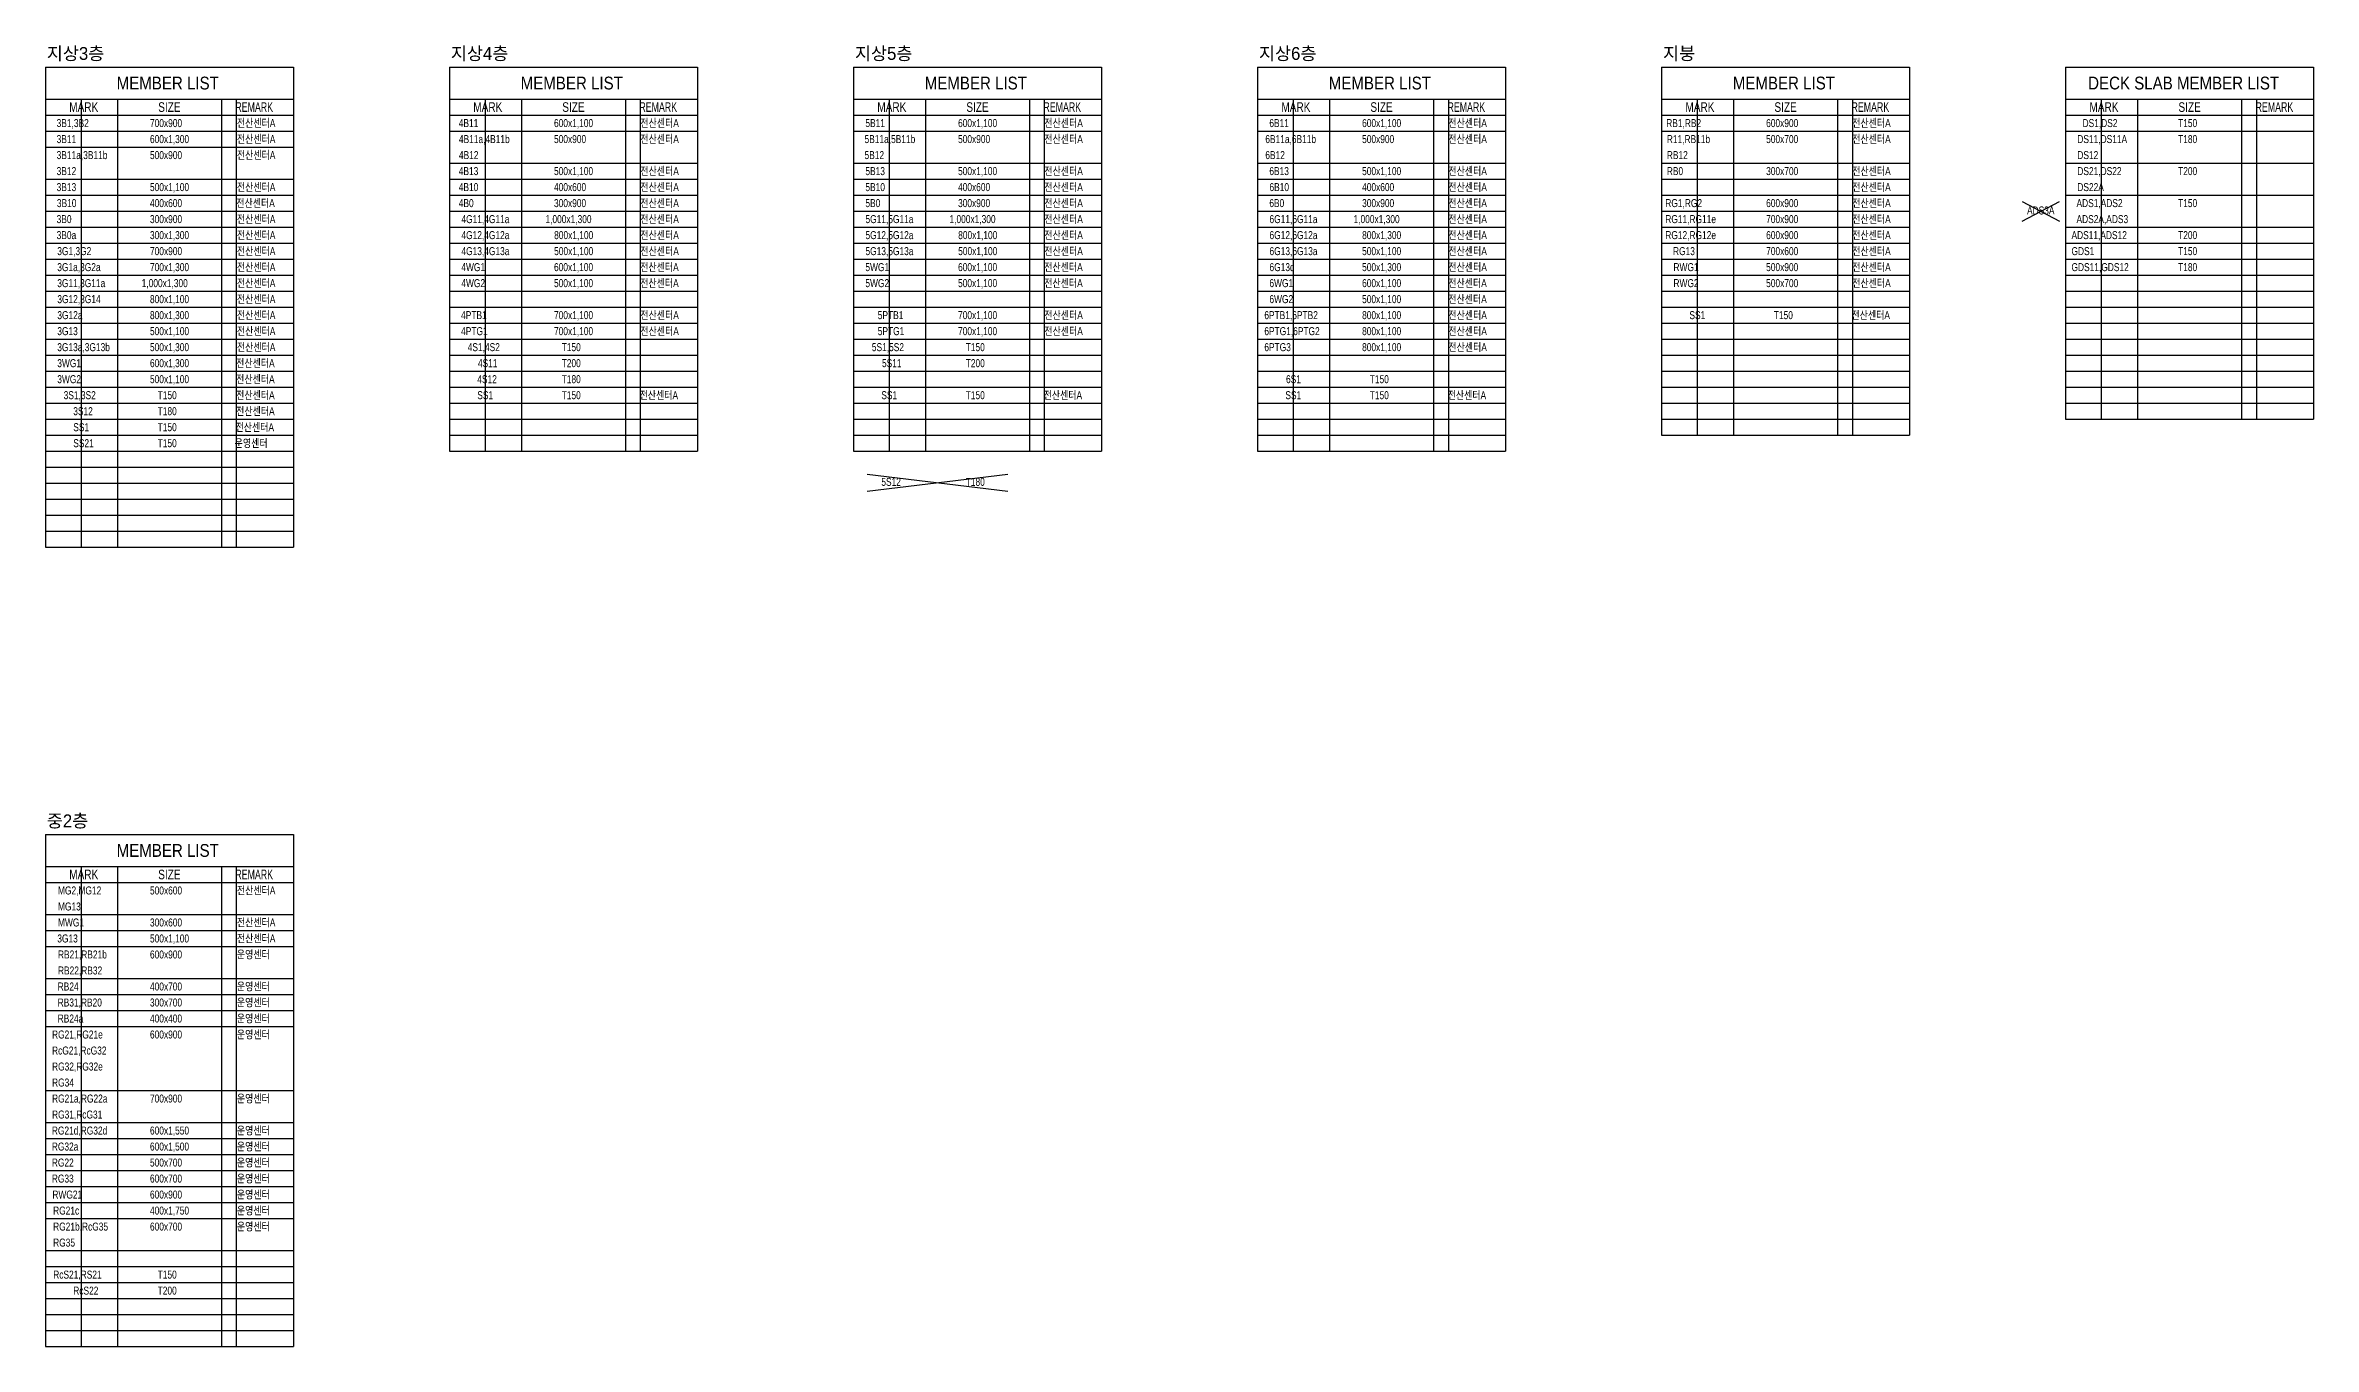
# Model space of a CAD drawing. Header units: millimetres. Extents: x -146000 to 56578, y 31769 to 103854.
# Drawn here: x -49725 to 56578, y 31769 to 92743 of the extents above; entities that cross this region are included whole.
import ezdxf

# ---------------------------------------------------------------- set-up
doc = ezdxf.new("R2010")
doc.units = ezdxf.units.MM
doc.header["$LTSCALE"] = 200
doc.layers.get('Defpoints').update_dxf_attribs({"color": 155})
doc.layers.add('A-SYM', color=7, linetype='Continuous')
doc.layers.add('S-TEXT-NOTE', color=3, linetype='Continuous')
doc.styles.add('Gtx', font='Dotum.ttf')

# ---------------------------------------------------------------- blocks, each defined once
blk = doc.blocks.new('A$C9ab61f7f')
at = {"layer": 'S-TEXT-NOTE', "color": 0, "style": 'Gtx', "width": 0.8}
for s, p in [('3G13', (559, -562)), ('500x1,100', (4902, -562)), ('전산센터A', (8974, -562))]:
    blk.add_text(s, height=375, dxfattribs=at).set_placement(p)

msp = doc.modelspace()

# ---------------------------------------------------------------- linework, layer by layer
at = {"layer": 'A-SYM', "color": 6}
for p, q in [((-49725, 91727), (-38100, 91727)), ((-49725, 91727), (-49725, 69227)), ((-38100, 91727), (-38100, 69227)), ((-30790, 91727), (-19165, 91727)), ((-30790, 91727), (-30790, 73727)), ((-19165, 91727), (-19165, 73727)), ((-11854, 91727), (-229, 91727)), ((-11854, 91727), (-11854, 73727)), ((-229, 91727), (-229, 73727)), ((7082, 91727), (18707, 91727)), ((7082, 91727), (7082, 73727)), ((18707, 91727), (18707, 73727)), ((26017, 91727), (37642, 91727)), ((26017, 91727), (26017, 74477)), ((37642, 91727), (37642, 74477)), ((44953, 91727), (56578, 91727)), ((44953, 91727), (44953, 75227)), ((56578, 91727), (56578, 75227)), ((-49725, 89477), (-38100, 89477)), ((-30790, 89477), (-19165, 89477)), ((-11854, 89477), (-229, 89477)), ((7082, 89477), (18707, 89477)), ((26017, 89477), (37642, 89477)), ((44953, 89477), (56578, 89477)), ((-49725, 88727), (-38100, 88727)), ((-30790, 88727), (-19165, 88727)), ((-11854, 88727), (-229, 88727)), ((7082, 88727), (18707, 88727)), ((26017, 88727), (37642, 88727)), ((44953, 88727), (56578, 88727)), ((-49725, 87977), (-38100, 87977)), ((-30790, 87227), (-19165, 87227)), ((-11854, 87227), (-229, 87227)), ((7082, 87227), (18707, 87227)), ((26017, 87227), (37642, 87227)), ((44953, 87227), (56578, 87227)), ((-49725, 86477), (-38100, 86477)), ((-30790, 86477), (-19165, 86477)), ((-11854, 86477), (-229, 86477)), ((7082, 86477), (18707, 86477)), ((26017, 86477), (37642, 86477)), ((-49725, 85727), (-38100, 85727)), ((-30790, 85727), (-19165, 85727)), ((-11854, 85727), (-229, 85727)), ((7082, 85727), (18707, 85727)), ((26017, 85727), (37642, 85727)), ((44953, 85727), (56578, 85727)), ((-49725, 84977), (-38100, 84977)), ((-49725, 84227), (-38100, 84227)), ((-30790, 84977), (-19165, 84977)), ((-30790, 84227), (-19165, 84227)), ((-11854, 84977), (-229, 84977)), ((-11854, 84227), (-229, 84227)), ((7082, 84977), (18707, 84977)), ((7082, 84227), (18707, 84227)), ((26017, 84977), (37642, 84977)), ((26017, 84227), (37642, 84227)), ((44953, 84227), (56578, 84227)), ((-49725, 83477), (-38100, 83477)), ((-30790, 83477), (-19165, 83477)), ((-11854, 83477), (-229, 83477)), ((7082, 83477), (18707, 83477)), ((26017, 83477), (37642, 83477)), ((44953, 83477), (56578, 83477)), ((-49725, 82727), (-38100, 82727)), ((-49725, 81977), (-38100, 81977)), ((-30790, 82727), (-19165, 82727)), ((-30790, 81977), (-19165, 81977)), ((-11854, 82727), (-229, 82727)), ((-11854, 81977), (-229, 81977)), ((7082, 82727), (18707, 82727)), ((7082, 81977), (18707, 81977)), ((26017, 82727), (37642, 82727)), ((26017, 81977), (37642, 81977)), ((44953, 82727), (56578, 82727)), ((44953, 81977), (56578, 81977)), ((-49725, 81227), (-38100, 81227)), ((-30790, 81227), (-19165, 81227)), ((-11854, 81227), (-229, 81227)), ((7082, 81227), (18707, 81227)), ((26017, 81227), (37642, 81227)), ((44953, 81227), (56578, 81227)), ((-49725, 80477), (-38100, 80477)), ((-30790, 80477), (-19165, 80477)), ((-11854, 80477), (-229, 80477)), ((7082, 80477), (18707, 80477)), ((26017, 80477), (37642, 80477)), ((44953, 80477), (56578, 80477)), ((-49725, 79727), (-38100, 79727)), ((-49725, 78977), (-38100, 78977)), ((-30790, 79727), (-19165, 79727)), ((-30790, 78977), (-19165, 78977)), ((-11854, 79727), (-229, 79727)), ((-11854, 78977), (-229, 78977)), ((7082, 79727), (18707, 79727)), ((7082, 78977), (18707, 78977)), ((26017, 79727), (37642, 79727)), ((26017, 78977), (37642, 78977)), ((44953, 79727), (56578, 79727)), ((44953, 78977), (56578, 78977)), ((-49725, 78227), (-38100, 78227)), ((-30790, 78227), (-19165, 78227)), ((-11854, 78227), (-229, 78227)), ((7082, 78227), (18707, 78227)), ((26017, 78227), (37642, 78227)), ((44953, 78227), (56578, 78227)), ((-49725, 77477), (-38100, 77477)), ((-49725, 76727), (-38100, 76727)), ((-30790, 77477), (-19165, 77477)), ((-30790, 76727), (-19165, 76727)), ((-11854, 77477), (-229, 77477)), ((-11854, 76727), (-229, 76727)), ((7082, 77477), (18707, 77477)), ((7082, 76727), (18707, 76727)), ((26017, 77477), (37642, 77477)), ((26017, 76727), (37642, 76727)), ((44953, 77477), (56578, 77477)), ((44953, 76727), (56578, 76727)), ((-49725, 75977), (-38100, 75977)), ((-30790, 75977), (-19165, 75977)), ((-11854, 75977), (-229, 75977)), ((7082, 75977), (18707, 75977)), ((26017, 75977), (37642, 75977)), ((44953, 75977), (56578, 75977)), ((-49725, 75227), (-38100, 75227)), ((-49725, 74477), (-38100, 74477)), ((-30790, 75227), (-19165, 75227)), ((-30790, 74477), (-19165, 74477)), ((-11854, 75227), (-229, 75227)), ((-11854, 74477), (-229, 74477)), ((7082, 75227), (18707, 75227)), ((7082, 74477), (18707, 74477)), ((26017, 75227), (37642, 75227)), ((26017, 74477), (37642, 74477)), ((44953, 75227), (56578, 75227)), ((-49725, 73727), (-38100, 73727)), ((-30790, 73727), (-19165, 73727)), ((-11854, 73727), (-229, 73727)), ((7082, 73727), (18707, 73727)), ((-49725, 72977), (-38100, 72977)), ((-49725, 72227), (-38100, 72227)), ((-49725, 71477), (-38100, 71477)), ((-49725, 70727), (-38100, 70727)), ((-49725, 69977), (-38100, 69977)), ((-49725, 69227), (-38100, 69227)), ((-49725, 55769), (-38100, 55769)), ((-49725, 55769), (-49725, 31769)), ((-38100, 55769), (-38100, 31769)), ((-49725, 53519), (-38100, 53519)), ((-49725, 52019), (-38100, 52019)), ((-49725, 51269), (-38100, 51269)), ((-49725, 50519), (-38100, 50519)), ((-49725, 49019), (-38100, 49019)), ((-49725, 48269), (-38100, 48269)), ((-49725, 47519), (-38100, 47519)), ((-49725, 46769), (-38100, 46769)), ((-49725, 43769), (-38100, 43769)), ((-49725, 42269), (-38100, 42269)), ((-49725, 41519), (-38100, 41519)), ((-49725, 40769), (-38100, 40769)), ((-49725, 40019), (-38100, 40019)), ((-49725, 39269), (-38100, 39269)), ((-49725, 38519), (-38100, 38519)), ((-49725, 37769), (-38100, 37769)), ((-49725, 36269), (-38100, 36269)), ((-49725, 35519), (-38100, 35519)), ((-49725, 34769), (-38100, 34769)), ((-49725, 34019), (-38100, 34019)), ((-49725, 33269), (-38100, 33269)), ((-49725, 32519), (-38100, 32519)), ((-49725, 31769), (-38100, 31769))]:
    msp.add_line(p, q, dxfattribs=at)
at = {"layer": 'A-SYM', "color": 3}
for p, q in [((-49725, 90227), (-38100, 90227)), ((-46350, 90227), (-46350, 69227)), ((-41475, 90227), (-41475, 69227)), ((-30790, 90227), (-19165, 90227)), ((-27415, 90227), (-27415, 73727)), ((-22540, 90227), (-22540, 73727)), ((-11854, 90227), (-229, 90227)), ((-8479, 90227), (-8479, 73727)), ((-3604, 90227), (-3604, 73727)), ((7082, 90227), (18707, 90227)), ((10457, 90227), (10457, 73727)), ((15332, 90227), (15332, 73727)), ((26017, 90227), (37642, 90227)), ((29392, 90227), (29392, 74477)), ((34267, 90227), (34267, 74477)), ((44953, 90227), (56578, 90227)), ((48328, 90227), (48328, 75227)), ((53203, 90227), (53203, 75227)), ((-49725, 54269), (-38100, 54269)), ((-46350, 54269), (-46350, 31769)), ((-41475, 54269), (-41475, 31769))]:
    msp.add_line(p, q, dxfattribs=at)
at = {"layer": 'Defpoints'}
for p, q in [((-48038, 69227), (-48038, 90227)), ((-40766, 69227), (-40766, 90227)), ((-29102, 73727), (-29102, 90227)), ((-21831, 73727), (-21831, 90227)), ((-10167, 73727), (-10167, 90227)), ((-2895, 73727), (-2895, 90227)), ((8769, 73727), (8769, 90227)), ((16041, 73727), (16041, 90227)), ((27705, 74477), (27705, 90227)), ((34976, 74477), (34976, 90227)), ((46640, 75227), (46640, 90227)), ((53912, 75227), (53912, 90227)), ((-48038, 31769), (-48038, 54269)), ((-40766, 31769), (-40766, 54269))]:
    msp.add_line(p, q, dxfattribs=at)
at = {"layer": 'S-TEXT-NOTE'}
for p, q in [((42921, 84500), (44660, 85423)), ((42921, 85423), (44660, 84500)), ((-11215, 71849), (-4619, 72644)), ((-11215, 72644), (-4619, 71849))]:
    msp.add_line(p, q, dxfattribs=at)

# ---------------------------------------------------------------- block references
at = {"layer": 'S-TEXT-NOTE', "color": 0}
for p in [(-49725, 79727), (-49725, 51269)]:
    msp.add_blockref('A$C9ab61f7f', p, dxfattribs=at)

# ---------------------------------------------------------------- texts
at = {"layer": 'Defpoints', "style": 'Gtx'}
for s, p in [('지상3층', (-49658, 92064)), ('지상4층', (-30722, 92064)), ('지상5층', (-11786, 92064)), ('지상6층', (7149, 92064)), ('지붕', (26085, 92064)), ('중2층', (-49658, 56106))]:
    msp.add_text(s, height=600, dxfattribs=at).set_placement(p)
at = {"layer": 'S-TEXT-NOTE', "color": 0, "style": 'Gtx'}
for s, height, width, p in [('MEMBER LIST', 600, 0.9, (-46385, 90677)), ('MEMBER LIST', 600, 0.9, (-27450, 90677)), ('MEMBER LIST', 600, 0.9, (-8514, 90677)), ('MEMBER LIST', 600, 0.9, (10421, 90677)), ('MEMBER LIST', 600, 0.9, (29357, 90677)), ('DECK SLAB MEMBER LIST', 600, 0.9, (46010, 90677)), ('3B1,3B2', 375, 0.8, (-49196, 88914)), ('MARK', 450, 0.8, (-48607, 89627)), ('700x900', 375, 0.8, (-44823, 88914)), ('SIZE', 450, 0.8, (-44436, 89627)), ('REMARK', 450, 0.7, (-40820, 89627)), ('전산센터A', 375, 0.8, (-40752, 88914)), ('MARK', 450, 0.8, (-29671, 89627)), ('600x1,100', 375, 0.8, (-25888, 88914)), ('SIZE', 450, 0.8, (-25500, 89627)), ('REMARK', 450, 0.7, (-21885, 89627)), ('전산센터A', 375, 0.8, (-21844, 88914)), ('MARK', 450, 0.8, (-10736, 89627)), ('600x1,100', 375, 0.8, (-6952, 88914)), ('SIZE', 450, 0.8, (-6564, 89627)), ('REMARK', 450, 0.7, (-2949, 89627)), ('전산센터A', 375, 0.8, (-2910, 88914)), ('6B11', 375, 0.8, (7637, 88914)), ('MARK', 450, 0.8, (8200, 89627)), ('600x1,100', 375, 0.8, (11984, 88914)), ('SIZE', 450, 0.8, (12371, 89627)), ('REMARK', 450, 0.7, (15987, 89627)), ('전산센터A', 375, 0.8, (16025, 88914)), ('RB1,RB2', 375, 0.8, (26237, 88914)), ('MARK', 450, 0.8, (27135, 89627)), ('600x900', 375, 0.8, (30919, 88914)), ('SIZE', 450, 0.8, (31307, 89627)), ('REMARK', 450, 0.7, (34922, 89627)), ('전산센터A', 375, 0.8, (34951, 88914)), ('DS1,DS2', 375, 0.8, (45749, 88914)), ('MARK', 450, 0.8, (46071, 89627)), ('T150', 375, 0.8, (50227, 88914)), ('SIZE', 450, 0.8, (50242, 89627)), ('REMARK', 450, 0.7, (53858, 89627)), ('3B11', 375, 0.8, (-49196, 88164)), ('600x1,300', 375, 0.8, (-44823, 88164)), ('전산센터A', 375, 0.8, (-40752, 88164)), ('4B11', 375, 0.8, (-30351, 88914)), ('4B11a,4B11b', 375, 0.8, (-30344, 88164)), ('500x900', 375, 0.8, (-25888, 88164)), ('전산센터A', 375, 0.8, (-21844, 88164)), ('5B11a,5B11b', 375, 0.8, (-11335, 88164)), ('5B11', 375, 0.8, (-11294, 88914)), ('500x900', 375, 0.8, (-6952, 88164)), ('전산센터A', 375, 0.8, (-2910, 88164)), ('6B11a,6B11b', 375, 0.8, (7448, 88164)), ('500x900', 375, 0.8, (11984, 88164)), ('전산센터A', 375, 0.8, (16025, 88164)), ('R11,RB11b', 375, 0.8, (26265, 88164)), ('500x700', 375, 0.8, (30919, 88164)), ('전산센터A', 375, 0.8, (34951, 88164)), ('DS11,DS11A', 375, 0.8, (45504, 88164)), ('T180', 375, 0.8, (50227, 88164)), ('3B11a,3B11b', 375, 0.8, (-49196, 87414)), ('500x900', 375, 0.8, (-44823, 87414)), ('전산센터A', 375, 0.8, (-40752, 87414)), ('4B12', 375, 0.8, (-30344, 87414)), ('5B12', 375, 0.8, (-11335, 87414)), ('6B12', 375, 0.8, (7448, 87414)), ('RB12', 375, 0.8, (26265, 87414)), ('DS12', 375, 0.8, (45504, 87414)), ('3B12', 375, 0.8, (-49196, 86664)), ('3B13', 375, 0.8, (-49196, 85914)), ('500x1,100', 375, 0.8, (-44823, 85914)), ('전산센터A', 375, 0.8, (-40752, 85914)), ('4B13', 375, 0.8, (-30351, 86664)), ('4B10', 375, 0.8, (-30351, 85914)), ('400x600', 375, 0.8, (-25888, 85914)), ('500x1,100', 375, 0.8, (-25888, 86664)), ('전산센터A', 375, 0.8, (-21844, 86664)), ('전산센터A', 375, 0.8, (-21844, 85914)), ('5B13', 375, 0.8, (-11294, 86664)), ('5B10', 375, 0.8, (-11294, 85914)), ('400x600', 375, 0.8, (-6952, 85914)), ('500x1,100', 375, 0.8, (-6952, 86664)), ('전산센터A', 375, 0.8, (-2910, 86664)), ('전산센터A', 375, 0.8, (-2910, 85914)), ('6B13', 375, 0.8, (7637, 86664)), ('6B10', 375, 0.8, (7642, 85914)), ('400x600', 375, 0.8, (11984, 85914)), ('500x1,100', 375, 0.8, (11984, 86664)), ('전산센터A', 375, 0.8, (16025, 86664)), ('전산센터A', 375, 0.8, (16026, 85914)), ('RB0', 375, 0.8, (26265, 86664)), ('300x700', 375, 0.8, (30919, 86664)), ('전산센터A', 375, 0.8, (34951, 86664)), ('전산센터A', 375, 0.8, (34951, 85914)), ('DS21,DS22', 375, 0.8, (45504, 86664)), ('DS22A', 375, 0.8, (45504, 85914)), ('T200', 375, 0.8, (50227, 86664)), ('3B10', 375, 0.8, (-49186, 85164)), ('400x600', 375, 0.8, (-44823, 85164)), ('전산센터A', 375, 0.8, (-40780, 85164)), ('4B0', 375, 0.8, (-30351, 85164)), ('300x900', 375, 0.8, (-25888, 85164)), ('전산센터A', 375, 0.8, (-21844, 85164)), ('5B0', 375, 0.8, (-11294, 85164)), ('300x900', 375, 0.8, (-6952, 85164)), ('전산센터A', 375, 0.8, (-2910, 85164)), ('6B0', 375, 0.8, (7637, 85164)), ('300x900', 375, 0.8, (11984, 85164)), ('전산센터A', 375, 0.8, (16025, 85164)), ('RG1,RG2', 375, 0.8, (26193, 85164)), ('600x900', 375, 0.8, (30919, 85164)), ('전산센터A', 375, 0.8, (34951, 85164)), ('ADS3A', 375, 0.8, (43146, 84820)), ('ADS1,ADS2', 375, 0.8, (45465, 85164)), ('T150', 375, 0.8, (50227, 85164)), ('3B0', 375, 0.8, (-49196, 84414)), ('3B0a', 375, 0.8, (-49196, 83664)), ('300x900', 375, 0.8, (-44823, 84414)), ('300x1,300', 375, 0.8, (-44823, 83664)), ('전산센터A', 375, 0.8, (-40752, 84414)), ('전산센터A', 375, 0.8, (-40752, 83664)), ('4G11,4G11a', 375, 0.8, (-30226, 84414)), ('4G12,4G12a', 375, 0.8, (-30226, 83664)), ('1,000x1,300', 375, 0.8, (-26289, 84414)), ('800x1,100', 375, 0.8, (-25881, 83664)), ('전산센터A', 375, 0.8, (-21844, 84414)), ('전산센터A', 375, 0.8, (-21844, 83664)), ('5G11,5G11a', 375, 0.8, (-11290, 84414)), ('5G12,5G12a', 375, 0.8, (-11290, 83664)), ('1,000x1,300', 375, 0.8, (-7353, 84414)), ('800x1,100', 375, 0.8, (-6945, 83664)), ('전산센터A', 375, 0.8, (-2910, 84414)), ('전산센터A', 375, 0.8, (-2910, 83664)), ('6G11,6G11a', 375, 0.8, (7646, 84414)), ('6G12,6G12a', 375, 0.8, (7646, 83664)), ('1,000x1,300', 375, 0.8, (11583, 84414)), ('800x1,300', 375, 0.8, (11984, 83664)), ('전산센터A', 375, 0.8, (16025, 84414)), ('전산센터A', 375, 0.8, (16025, 83664)), ('RG11,RG11e', 375, 0.8, (26193, 84414)), ('RG12,RG12e', 375, 0.8, (26193, 83664)), ('700x900', 375, 0.8, (30919, 84414)), ('600x900', 375, 0.8, (30919, 83664)), ('전산센터A', 375, 0.8, (34951, 84414)), ('전산센터A', 375, 0.8, (34951, 83664)), ('ADS11,ADS12', 375, 0.8, (45230, 83664)), ('ADS2A,ADS3', 375, 0.8, (45465, 84414)), ('T200', 375, 0.8, (50227, 83664)), ('3G1,3G2', 375, 0.8, (-49167, 82914)), ('700x900', 375, 0.8, (-44823, 82914)), ('전산센터A', 375, 0.8, (-40752, 82914)), ('4G13,4G13a', 375, 0.8, (-30226, 82914)), ('500x1,100', 375, 0.8, (-25881, 82914)), ('전산센터A', 375, 0.8, (-21844, 82914)), ('5G13,5G13a', 375, 0.8, (-11290, 82914)), ('500x1,100', 375, 0.8, (-6945, 82914)), ('전산센터A', 375, 0.8, (-2910, 82914)), ('6G13,6G13a', 375, 0.8, (7646, 82914)), ('500x1,100', 375, 0.8, (11984, 82914)), ('전산센터A', 375, 0.8, (16025, 82914)), ('RG13', 375, 0.8, (26555, 82914)), ('700x600', 375, 0.8, (30919, 82914)), ('전산센터A', 375, 0.8, (34951, 82914)), ('GDS1', 375, 0.8, (45230, 82914)), ('T150', 375, 0.8, (50227, 82914)), ('3G1a,3G2a', 375, 0.8, (-49167, 82164)), ('700x1,300', 375, 0.8, (-44823, 82164)), ('전산센터A', 375, 0.8, (-40752, 82164)), ('4WG1', 375, 0.8, (-30231, 82164)), ('600x1,100', 375, 0.8, (-25888, 82164)), ('전산센터A', 375, 0.8, (-21851, 82164)), ('5WG1', 375, 0.8, (-11295, 82164)), ('600x1,100', 375, 0.8, (-6952, 82164)), ('전산센터A', 375, 0.8, (-2916, 82164)), ('전산센터A', 375, 0.8, (16025, 82164)), ('RWG1', 375, 0.8, (26576, 82164)), ('500x900', 375, 0.8, (30919, 82164)), ('전산센터A', 375, 0.8, (34951, 82164)), ('GDS11,GDS12', 375, 0.8, (45230, 82164)), ('T180', 375, 0.8, (50227, 82164)), ('3G11,3G11a', 375, 0.8, (-49167, 81414)), ('3G12,3G14', 375, 0.8, (-49164, 80664)), ('1,000x1,300', 375, 0.8, (-45211, 81414)), ('800x1,100', 375, 0.8, (-44823, 80664)), ('전산센터A', 375, 0.8, (-40752, 81414)), ('전산센터A', 375, 0.8, (-40752, 80664)), ('4WG2', 375, 0.8, (-30231, 81414)), ('500x1,100', 375, 0.8, (-25888, 81414)), ('전산센터A', 375, 0.8, (-21851, 81414)), ('5WG2', 375, 0.8, (-11295, 81414)), ('500x1,100', 375, 0.8, (-6952, 81414)), ('전산센터A', 375, 0.8, (-2916, 81414)), ('6WG1', 375, 0.8, (7640, 81414)), ('6WG2', 375, 0.8, (7640, 80664)), ('500x1,100', 375, 0.8, (11984, 80664)), ('600x1,100', 375, 0.8, (11984, 81414)), ('전산센터A', 375, 0.8, (16020, 81414)), ('전산센터A', 375, 0.8, (16020, 80664)), ('RWG2', 375, 0.8, (26576, 81414)), ('500x700', 375, 0.8, (30919, 81414)), ('전산센터A', 375, 0.8, (34951, 81414)), ('3G12a', 375, 0.8, (-49164, 79914)), ('800x1,300', 375, 0.8, (-44823, 79914)), ('전산센터A', 375, 0.8, (-40752, 79914)), ('4PTB1', 375, 0.8, (-30242, 79914)), ('700x1,100', 375, 0.8, (-25888, 79914)), ('전산센터A', 375, 0.8, (-21844, 79914)), ('5PTB1', 375, 0.8, (-10714, 79914)), ('700x1,100', 375, 0.8, (-6952, 79914)), ('전산센터A', 375, 0.8, (-2910, 79914)), ('6PTB1,6PTB2', 375, 0.8, (7402, 79914)), ('800x1,100', 375, 0.8, (11984, 79914)), ('전산센터A', 375, 0.8, (16025, 79914)), ('SS1', 375, 0.8, (27324, 79914)), ('T150', 375, 0.8, (31279, 79914)), ('전산센터A', 375, 0.8, (34915, 79914)), ('3G13a,3G13b', 375, 0.8, (-49167, 78414)), ('500x1,300', 375, 0.8, (-44823, 78414)), ('전산센터A', 375, 0.8, (-40752, 78414)), ('4PTG1', 375, 0.8, (-30242, 79164)), ('4S1,4S2', 375, 0.8, (-29931, 78414)), ('700x1,100', 375, 0.8, (-25888, 79164)), ('T150', 375, 0.8, (-25528, 78414)), ('전산센터A', 375, 0.8, (-21844, 79164)), ('5S1,5S2', 375, 0.8, (-10992, 78414)), ('5PTG1', 375, 0.8, (-10714, 79164)), ('700x1,100', 375, 0.8, (-6952, 79164)), ('T150', 375, 0.8, (-6592, 78414)), ('전산센터A', 375, 0.8, (-2910, 79164)), ('6PTG1,6PTG2', 375, 0.8, (7402, 79164)), ('6PTG3', 375, 0.8, (7402, 78414)), ('800x1,100', 375, 0.8, (11984, 79164)), ('800x1,100', 375, 0.8, (11984, 78414)), ('전산센터A', 375, 0.8, (16025, 79164)), ('전산센터A', 375, 0.8, (16025, 78414)), ('3WG1', 375, 0.8, (-49167, 77664)), ('600x1,300', 375, 0.8, (-44823, 77664)), ('전산센터A', 375, 0.8, (-40787, 77664)), ('4S11', 375, 0.8, (-29453, 77664)), ('T200', 375, 0.8, (-25528, 77664)), ('5S11', 375, 0.8, (-10517, 77664)), ('T200', 375, 0.8, (-6592, 77664)), ('3WG2', 375, 0.8, (-49167, 76914)), ('3S1,3S2', 375, 0.8, (-48867, 76164)), ('500x1,100', 375, 0.8, (-44823, 76914)), ('T150', 375, 0.8, (-44463, 76164)), ('전산센터A', 375, 0.8, (-40787, 76914)), ('전산센터A', 375, 0.8, (-40787, 76164)), ('4S12', 375, 0.8, (-29483, 76914)), ('SS1', 375, 0.8, (-29483, 76164)), ('T180', 375, 0.8, (-25528, 76914)), ('T150', 375, 0.8, (-25528, 76164)), ('전산센터A', 375, 0.8, (-21880, 76164)), ('SS1', 375, 0.8, (-10547, 76164)), ('T150', 375, 0.8, (-6592, 76164)), ('전산센터A', 375, 0.8, (-2945, 76164)), ('SS1', 375, 0.8, (8389, 76164)), ('6S1', 375, 0.8, (8418, 76914)), ('T150', 375, 0.8, (12343, 76914)), ('T150', 375, 0.8, (12343, 76164)), ('전산센터A', 375, 0.8, (15989, 76164)), ('3S12', 375, 0.8, (-48418, 75414)), ('T180', 375, 0.8, (-44463, 75414)), ('전산센터A', 375, 0.8, (-40787, 75414)), ('SS1', 375, 0.8, (-48418, 74664)), ('T150', 375, 0.8, (-44463, 74664)), ('전산센터A', 375, 0.8, (-40815, 74664)), ('SS21', 375, 0.8, (-48418, 73914)), ('T150', 375, 0.8, (-44463, 73914)), ('운영센터', 375, 0.8, (-40854, 73914)), ('5S12', 375, 0.8, (-10547, 72102)), ('T180', 375, 0.8, (-6592, 72102)), ('MEMBER LIST', 600, 0.9, (-46385, 54719)), ('MG2,MG12', 375, 0.8, (-49134, 52956)), ('MARK', 450, 0.8, (-48607, 53669)), ('500x600', 375, 0.8, (-44823, 52956)), ('SIZE', 450, 0.8, (-44436, 53669)), ('REMARK', 450, 0.7, (-40820, 53669)), ('전산센터A', 375, 0.8, (-40752, 52956)), ('MG13', 375, 0.8, (-49134, 52206)), ('MWG1', 375, 0.8, (-49134, 51456)), ('300x600', 375, 0.8, (-44823, 51456)), ('전산센터A', 375, 0.8, (-40752, 51456)), ('RB21,RB21b', 375, 0.8, (-49134, 49956)), ('600x900', 375, 0.8, (-44823, 49956)), ('운영센터', 375, 0.8, (-40752, 49956)), ('RB22,RB32', 375, 0.8, (-49134, 49206)), ('RB24', 375, 0.8, (-49148, 48456)), ('RB31,RB20', 375, 0.8, (-49148, 47706)), ('400x700', 375, 0.8, (-44823, 48456)), ('300x700', 375, 0.8, (-44823, 47706)), ('운영센터', 375, 0.8, (-40752, 48456)), ('운영센터', 375, 0.8, (-40752, 47706)), ('운영센터', 375, 0.8, (-40752, 46956)), ('RG21,RG21e', 375, 0.8, (-49412, 46206)), ('RcG21,RcG32', 375, 0.8, (-49412, 45456)), ('600x900', 375, 0.8, (-44823, 46206)), ('운영센터', 375, 0.8, (-40752, 46206)), ('RG32,RG32e', 375, 0.8, (-49412, 44706)), ('RG34', 375, 0.8, (-49412, 43956)), ('RG21a,RG22a', 375, 0.8, (-49412, 43206)), ('700x900', 375, 0.8, (-44823, 43206)), ('운영센터', 375, 0.8, (-40752, 43206)), ('RG31,RcG31', 375, 0.8, (-49412, 42456)), ('RG21d,RG32d', 375, 0.8, (-49421, 41706)), ('600x1,550', 375, 0.8, (-44823, 41706)), ('운영센터', 375, 0.8, (-40752, 41706)), ('RG32a', 375, 0.8, (-49421, 40956)), ('RG22', 375, 0.8, (-49421, 40206)), ('500x700', 375, 0.8, (-44823, 40206)), ('600x1,500', 375, 0.8, (-44823, 40956)), ('운영센터', 375, 0.8, (-40752, 40956)), ('운영센터', 375, 0.8, (-40752, 40206)), ('RG33', 375, 0.8, (-49421, 39456)), ('600x700', 375, 0.8, (-44823, 39456)), ('운영센터', 375, 0.8, (-40752, 39456)), ('RWG21', 375, 0.8, (-49396, 38706)), ('600x900', 375, 0.8, (-44823, 38706)), ('운영센터', 375, 0.8, (-40752, 38706)), ('운영센터', 375, 0.8, (-40752, 37956)), ('운영센터', 375, 0.8, (-40752, 37206)), ('T150', 375, 0.8, (-44463, 34956))]:
    msp.add_text(s, height=height, dxfattribs=dict(at, width=width)).set_placement(p)
at = {"layer": 'S-TEXT-NOTE', "color": 1, "style": 'Gtx', "width": 0.8}
for s, p in [('6G13d', (7646, 82164)), ('500x1,300', (11984, 82164)), ('RB24a', (-49148, 46956)), ('400x400', (-44823, 46956)), ('RG21c', (-49361, 37956)), ('400x1,750', (-44823, 37956)), ('600x700', (-44823, 37206)), ('RG35', (-49361, 36456)), ('RcS21,RS21', (-49357, 34956)), ('RcS22', (-48418, 34206)), ('T200', (-44463, 34206))]:
    msp.add_text(s, height=375, dxfattribs=at).set_placement(p)
at = {"layer": 'S-TEXT-NOTE', "color": 3, "style": 'Gtx', "width": 0.8}
msp.add_text('RG21b,RcG35', height=375, dxfattribs=at).set_placement((-49361, 37206))

doc.saveas('drawing.dxf')
